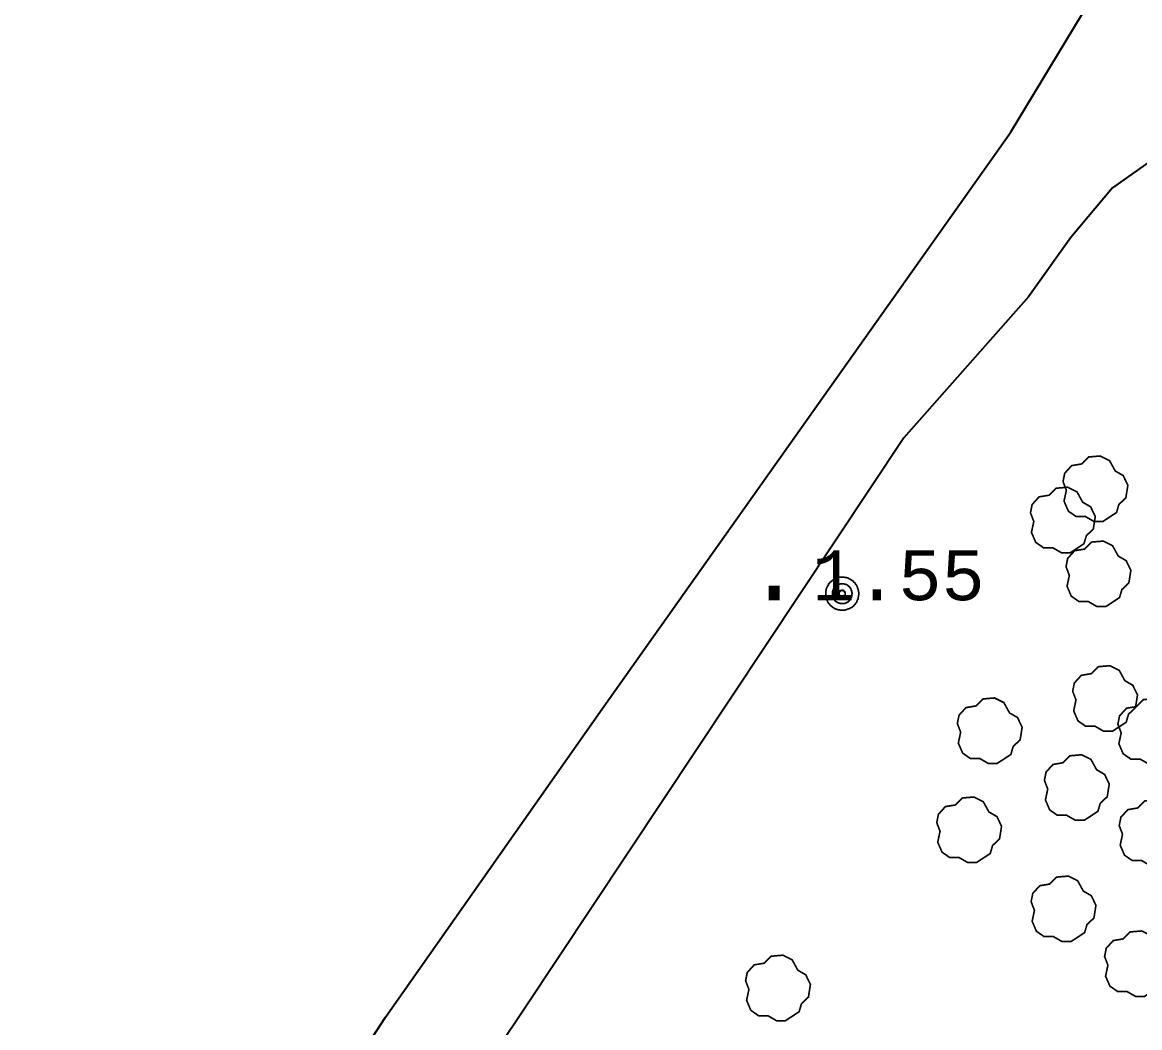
# Model space of a CAD drawing. Extents: x 743000 to 743800, y 4405200 to 4405700.
# Drawn here: x 743118.16 to 743151.77, y 4405304.37 to 4405334.62 of the extents above; entities that cross this region are included whole.
import ezdxf

# ---------------------------------------------------------------- set-up
doc = ezdxf.new("R2010")
doc.units = 0
doc.header["$MEASUREMENT"] = 0
for name, color, linetype in [('2', 7, 'CONTINUOUS'), ('24', 7, 'CONTINUOUS'), ('42', 7, 'CONTINUOUS'), ('6', 7, 'CONTINUOUS'), ('7', 7, 'CONTINUOUS')]:
    doc.layers.add(name, color=color, linetype=linetype)
doc.styles.add('MONOTXT', font='monotxt', dxfattribs={"height": 0.2})

msp = doc.modelspace()

# ---------------------------------------------------------------- linework, layer by layer
at = {"layer": '2', "color": 7, "linetype": 'Continuous'}
msp.add_3dface([(743800, 4405200), (743800, 4405700), (743000, 4405700), (743000, 4405200)], dxfattribs=at)
at = {"layer": '42', "color": 3, "linetype": 'Continuous', "const_width": 0.05}
for points, elevation in [([(743151.08, 4405319.87), (743150.67, 4405319.6), (743150.4, 4405319.6), (743150.14, 4405319.75), (743149.86, 4405319.75), (743149.63, 4405319.91), (743149.5, 4405320.21), (743149.57, 4405320.54), (743149.47, 4405320.8), (743149.52, 4405321.05), (743149.73, 4405321.28), (743150.03, 4405321.33), (743150.24, 4405321.54), (743150.59, 4405321.57), (743150.87, 4405321.43), (743151.04, 4405321.12), (743151.28, 4405320.98), (743151.42, 4405320.69), (743151.36, 4405320.31), (743151.15, 4405320.11), (743151.08, 4405319.87)], 2.27), ([(743150.1, 4405318.93), (743149.69, 4405318.66), (743149.42, 4405318.66), (743149.16, 4405318.81), (743148.88, 4405318.81), (743148.65, 4405318.97), (743148.52, 4405319.27), (743148.59, 4405319.6), (743148.49, 4405319.86), (743148.54, 4405320.11), (743148.75, 4405320.34), (743149.05, 4405320.39), (743149.26, 4405320.6), (743149.61, 4405320.63), (743149.89, 4405320.49), (743150.06, 4405320.18), (743150.3, 4405320.04), (743150.44, 4405319.75), (743150.38, 4405319.37), (743150.17, 4405319.17), (743150.1, 4405318.93)], 2.26), ([(743151.17, 4405317.31), (743150.76, 4405317.04), (743150.49, 4405317.04), (743150.23, 4405317.19), (743149.95, 4405317.19), (743149.72, 4405317.35), (743149.59, 4405317.65), (743149.66, 4405317.98), (743149.56, 4405318.24), (743149.61, 4405318.49), (743149.82, 4405318.72), (743150.12, 4405318.77), (743150.33, 4405318.98), (743150.68, 4405319.01), (743150.96, 4405318.87), (743151.13, 4405318.56), (743151.37, 4405318.42), (743151.51, 4405318.13), (743151.45, 4405317.75), (743151.24, 4405317.55), (743151.17, 4405317.31)], 2.26), ([(743151.37, 4405313.56), (743150.96, 4405313.29), (743150.69, 4405313.29), (743150.43, 4405313.44), (743150.15, 4405313.44), (743149.92, 4405313.6), (743149.79, 4405313.9), (743149.86, 4405314.23), (743149.76, 4405314.49), (743149.81, 4405314.74), (743150.02, 4405314.97), (743150.32, 4405315.02), (743150.53, 4405315.23), (743150.88, 4405315.26), (743151.16, 4405315.12), (743151.33, 4405314.81), (743151.57, 4405314.67), (743151.71, 4405314.38), (743151.65, 4405314), (743151.44, 4405313.8), (743151.37, 4405313.56)], 2.26), ([(743147.9, 4405312.59), (743147.49, 4405312.32), (743147.22, 4405312.32), (743146.96, 4405312.47), (743146.68, 4405312.47), (743146.45, 4405312.63), (743146.32, 4405312.93), (743146.39, 4405313.26), (743146.29, 4405313.52), (743146.34, 4405313.77), (743146.55, 4405314), (743146.85, 4405314.05), (743147.06, 4405314.26), (743147.41, 4405314.29), (743147.69, 4405314.15), (743147.86, 4405313.84), (743148.1, 4405313.7), (743148.24, 4405313.41), (743148.18, 4405313.03), (743147.97, 4405312.83), (743147.9, 4405312.59)], 2.26), ([(743152.73, 4405312.57), (743152.32, 4405312.3), (743152.05, 4405312.3), (743151.79, 4405312.45), (743151.51, 4405312.45), (743151.28, 4405312.61), (743151.15, 4405312.91), (743151.22, 4405313.24), (743151.12, 4405313.5), (743151.17, 4405313.75), (743151.38, 4405313.98), (743151.68, 4405314.03), (743151.89, 4405314.24), (743152.24, 4405314.27), (743152.52, 4405314.13), (743152.69, 4405313.82), (743152.93, 4405313.68), (743153.07, 4405313.39), (743153.01, 4405313.01), (743152.8, 4405312.81), (743152.73, 4405312.57)], 2.26), ([(743150.52, 4405310.88), (743150.11, 4405310.61), (743149.84, 4405310.61), (743149.58, 4405310.76), (743149.3, 4405310.76), (743149.07, 4405310.92), (743148.94, 4405311.22), (743149.01, 4405311.55), (743148.91, 4405311.81), (743148.96, 4405312.06), (743149.17, 4405312.29), (743149.47, 4405312.34), (743149.68, 4405312.55), (743150.03, 4405312.58), (743150.31, 4405312.44), (743150.48, 4405312.13), (743150.72, 4405311.99), (743150.86, 4405311.7), (743150.8, 4405311.32), (743150.59, 4405311.12), (743150.52, 4405310.88)], 2.26), ([(743147.28, 4405309.61), (743146.87, 4405309.34), (743146.6, 4405309.34), (743146.34, 4405309.49), (743146.06, 4405309.49), (743145.83, 4405309.65), (743145.7, 4405309.95), (743145.77, 4405310.28), (743145.67, 4405310.54), (743145.72, 4405310.79), (743145.93, 4405311.02), (743146.23, 4405311.07), (743146.44, 4405311.28), (743146.79, 4405311.31), (743147.07, 4405311.17), (743147.24, 4405310.86), (743147.48, 4405310.72), (743147.62, 4405310.43), (743147.56, 4405310.05), (743147.35, 4405309.85), (743147.28, 4405309.61)], 2.26), ([(743152.77, 4405309.52), (743152.36, 4405309.25), (743152.09, 4405309.25), (743151.83, 4405309.4), (743151.55, 4405309.4), (743151.32, 4405309.56), (743151.19, 4405309.86), (743151.26, 4405310.19), (743151.16, 4405310.45), (743151.21, 4405310.7), (743151.42, 4405310.93), (743151.72, 4405310.98), (743151.93, 4405311.19), (743152.28, 4405311.22), (743152.56, 4405311.08), (743152.73, 4405310.77), (743152.97, 4405310.63), (743153.11, 4405310.34), (743153.05, 4405309.96), (743152.84, 4405309.76), (743152.77, 4405309.52)], 2.26), ([(743150.12, 4405307.23), (743149.71, 4405306.96), (743149.44, 4405306.96), (743149.18, 4405307.11), (743148.9, 4405307.11), (743148.67, 4405307.27), (743148.54, 4405307.57), (743148.61, 4405307.9), (743148.51, 4405308.16), (743148.56, 4405308.41), (743148.77, 4405308.64), (743149.07, 4405308.69), (743149.28, 4405308.9), (743149.63, 4405308.93), (743149.91, 4405308.79), (743150.08, 4405308.48), (743150.32, 4405308.34), (743150.46, 4405308.05), (743150.4, 4405307.67), (743150.19, 4405307.47), (743150.12, 4405307.23)], 2.26), ([(743152.33, 4405305.58), (743151.92, 4405305.31), (743151.65, 4405305.31), (743151.39, 4405305.46), (743151.11, 4405305.46), (743150.88, 4405305.62), (743150.75, 4405305.92), (743150.82, 4405306.25), (743150.72, 4405306.51), (743150.77, 4405306.76), (743150.98, 4405306.99), (743151.28, 4405307.04), (743151.49, 4405307.25), (743151.84, 4405307.28), (743152.12, 4405307.14), (743152.29, 4405306.83), (743152.53, 4405306.69), (743152.67, 4405306.4), (743152.61, 4405306.02), (743152.4, 4405305.82), (743152.33, 4405305.58)], 2.26), ([(743141.53, 4405304.85), (743141.12, 4405304.58), (743140.85, 4405304.58), (743140.59, 4405304.73), (743140.31, 4405304.73), (743140.08, 4405304.89), (743139.95, 4405305.19), (743140.02, 4405305.52), (743139.92, 4405305.78), (743139.97, 4405306.03), (743140.18, 4405306.26), (743140.48, 4405306.31), (743140.69, 4405306.52), (743141.04, 4405306.55), (743141.32, 4405306.41), (743141.49, 4405306.1), (743141.73, 4405305.96), (743141.87, 4405305.67), (743141.81, 4405305.29), (743141.6, 4405305.09), (743141.53, 4405304.85)], 2.26)]:
    msp.add_lwpolyline(points, dxfattribs=dict(at, elevation=elevation))
at = {"layer": '6', "color": 7, "linetype": 'Continuous'}
for points in [[(743060.62, 4405200, 1.66), (743071.24, 4405215.97, 1.67), (743082.66, 4405233.79, 1.67), (743094.62, 4405251.49, 1.68), (743106.04, 4405269.31, 1.69), (743117.6, 4405287.02, 1.65), (743129.09, 4405304.69, 1.64), (743135.6, 4405313.96, 1.64), (743147.89, 4405331.3, 1.65), (743158.63, 4405349.06, 1.65), (743170.78, 4405366.18, 1.66), (743181.72, 4405383.11, 1.74), (743192.55, 4405399.96, 1.85), (743204.39, 4405417.68, 1.99), (743215.68, 4405434.3, 2), (743227.21, 4405451.92, 2.1), (743238.76, 4405469.79, 2.15), (743250.35, 4405486.91, 1.94), (743251.19, 4405488.03, 1.91), (743251.74, 4405489.01, 1.91)], [(743182.32, 4405318.33, 1.92), (743165.29, 4405329.39, 2.07), (743161.09, 4405331.8, 2.07), (743159.23, 4405332.43, 2.07), (743157.38, 4405332.63, 2.07), (743155.59, 4405332.26, 2.07), (743153.92, 4405331.53, 2.02), (743152.36, 4405330.63, 2.01), (743150.96, 4405329.64, 1.98), (743149.7, 4405328.14, 1.87), (743148.43, 4405326.36, 1.81), (743144.68, 4405322.12, 1.81), (743133.26, 4405304.93, 1.8), (743130.17, 4405300.31, 1.8), (743120.38, 4405285.51, 1.92), (743119.77, 4405283.8, 1.92), (743119.76, 4405281.99, 1.92), (743120.36, 4405280.25, 1.92), (743121.44, 4405278.72, 1.91), (743122.95, 4405277.46, 1.91)]]:
    msp.add_polyline3d(points, dxfattribs=at)
at = {"layer": '7', "color": 7, "linetype": 'Continuous', "const_width": 0.05, "elevation": 1.99}
for points in [[(743143.07, 4405317.86), (743143.04, 4405317.87), (743143.02, 4405317.89), (743142.99, 4405317.9), (743142.96, 4405317.91), (743142.92, 4405317.91), (743142.89, 4405317.92), (743142.86, 4405317.92), (743142.83, 4405317.92), (743142.8, 4405317.92), (743142.77, 4405317.92), (743142.74, 4405317.92), (743142.71, 4405317.91), (743142.68, 4405317.9), (743142.64, 4405317.89), (743142.62, 4405317.88), (743142.59, 4405317.86), (743142.56, 4405317.85), (743142.54, 4405317.83), (743142.51, 4405317.81), (743142.49, 4405317.79), (743142.46, 4405317.77), (743142.44, 4405317.74), (743142.42, 4405317.72), (743142.41, 4405317.69), (743142.39, 4405317.66), (743142.38, 4405317.64), (743142.36, 4405317.61), (743142.35, 4405317.58), (743142.34, 4405317.55), (743142.34, 4405317.52), (743142.33, 4405317.49), (743142.33, 4405317.45), (743142.33, 4405317.42), (743142.33, 4405317.39), (743142.33, 4405317.36), (743142.34, 4405317.33), (743142.35, 4405317.3), (743142.35, 4405317.27), (743142.37, 4405317.24), (743142.38, 4405317.21), (743142.39, 4405317.18), (743142.41, 4405317.15), (743142.43, 4405317.13), (743142.45, 4405317.1), (743142.47, 4405317.08), (743142.49, 4405317.06), (743142.52, 4405317.04), (743142.54, 4405317.02), (743142.57, 4405317), (743142.6, 4405316.98), (743142.62, 4405316.97), (743142.65, 4405316.96), (743142.68, 4405316.95), (743142.71, 4405316.94), (743142.74, 4405316.94), (743142.78, 4405316.93), (743142.81, 4405316.93), (743142.84, 4405316.93), (743142.87, 4405316.93), (743142.9, 4405316.93), (743142.93, 4405316.94), (743142.96, 4405316.95), (743142.99, 4405316.96), (743143.02, 4405316.97), (743143.05, 4405316.98), (743143.08, 4405317), (743143.11, 4405317.01), (743143.13, 4405317.03), (743143.16, 4405317.05), (743143.18, 4405317.07), (743143.2, 4405317.1), (743143.22, 4405317.12), (743143.24, 4405317.15), (743143.26, 4405317.17), (743143.27, 4405317.2), (743143.28, 4405317.23), (743143.3, 4405317.26), (743143.31, 4405317.29), (743143.31, 4405317.32), (743143.32, 4405317.35), (743143.32, 4405317.38), (743143.33, 4405317.41), (743143.33, 4405317.45), (743143.32, 4405317.48), (743143.32, 4405317.51), (743143.31, 4405317.54), (743143.3, 4405317.57), (743143.29, 4405317.6), (743143.28, 4405317.63), (743143.27, 4405317.66), (743143.25, 4405317.69), (743143.23, 4405317.71), (743143.22, 4405317.74), (743143.2, 4405317.76), (743143.17, 4405317.78), (743143.15, 4405317.81), (743143.13, 4405317.82), (743143.1, 4405317.84), (743143.07, 4405317.86)], [(743142.97, 4405317.69), (743142.96, 4405317.7), (743142.94, 4405317.7), (743142.92, 4405317.71), (743142.9, 4405317.71), (743142.88, 4405317.72), (743142.87, 4405317.72), (743142.85, 4405317.72), (743142.83, 4405317.72), (743142.81, 4405317.72), (743142.79, 4405317.72), (743142.77, 4405317.72), (743142.75, 4405317.71), (743142.73, 4405317.71), (743142.72, 4405317.7), (743142.7, 4405317.7), (743142.68, 4405317.69), (743142.67, 4405317.68), (743142.65, 4405317.67), (743142.64, 4405317.65), (743142.62, 4405317.64), (743142.61, 4405317.63), (743142.6, 4405317.61), (743142.59, 4405317.6), (743142.57, 4405317.58), (743142.56, 4405317.57), (743142.56, 4405317.55), (743142.55, 4405317.53), (743142.54, 4405317.52), (743142.54, 4405317.5), (743142.53, 4405317.48), (743142.53, 4405317.46), (743142.53, 4405317.44), (743142.53, 4405317.42), (743142.53, 4405317.4), (743142.53, 4405317.38), (743142.54, 4405317.37), (743142.54, 4405317.35), (743142.55, 4405317.33), (743142.55, 4405317.31), (743142.56, 4405317.29), (743142.57, 4405317.28), (743142.58, 4405317.26), (743142.59, 4405317.25), (743142.6, 4405317.23), (743142.61, 4405317.22), (743142.63, 4405317.2), (743142.64, 4405317.19), (743142.66, 4405317.18), (743142.67, 4405317.17), (743142.69, 4405317.16), (743142.71, 4405317.15), (743142.72, 4405317.15), (743142.74, 4405317.14), (743142.76, 4405317.14), (743142.78, 4405317.13), (743142.8, 4405317.13), (743142.82, 4405317.13), (743142.84, 4405317.13), (743142.85, 4405317.13), (743142.87, 4405317.13), (743142.89, 4405317.13), (743142.91, 4405317.14), (743142.93, 4405317.15), (743142.95, 4405317.15), (743142.96, 4405317.16), (743142.98, 4405317.17), (743143, 4405317.18), (743143.01, 4405317.19), (743143.02, 4405317.2), (743143.04, 4405317.22), (743143.05, 4405317.23), (743143.06, 4405317.25), (743143.08, 4405317.26), (743143.09, 4405317.28), (743143.09, 4405317.29), (743143.1, 4405317.31), (743143.11, 4405317.33), (743143.11, 4405317.35), (743143.12, 4405317.36), (743143.12, 4405317.38), (743143.12, 4405317.4), (743143.12, 4405317.42), (743143.13, 4405317.44), (743143.12, 4405317.46), (743143.12, 4405317.48), (743143.12, 4405317.5), (743143.11, 4405317.51), (743143.1, 4405317.53), (743143.1, 4405317.55), (743143.09, 4405317.57), (743143.08, 4405317.58), (743143.07, 4405317.6), (743143.06, 4405317.61), (743143.05, 4405317.63), (743143.03, 4405317.64), (743143.02, 4405317.65), (743143, 4405317.67), (743142.99, 4405317.68), (743142.97, 4405317.69)], [(743142.87, 4405317.51), (743142.87, 4405317.52), (743142.86, 4405317.52), (743142.86, 4405317.52), (743142.85, 4405317.52), (743142.84, 4405317.52), (743142.84, 4405317.53), (743142.83, 4405317.53), (743142.82, 4405317.53), (743142.82, 4405317.53), (743142.81, 4405317.53), (743142.81, 4405317.53), (743142.8, 4405317.52), (743142.8, 4405317.52), (743142.79, 4405317.52), (743142.78, 4405317.52), (743142.78, 4405317.52), (743142.77, 4405317.51), (743142.77, 4405317.51), (743142.76, 4405317.51), (743142.76, 4405317.5), (743142.75, 4405317.5), (743142.75, 4405317.49), (743142.74, 4405317.49), (743142.74, 4405317.48), (743142.74, 4405317.48), (743142.73, 4405317.47), (743142.73, 4405317.47), (743142.73, 4405317.46), (743142.73, 4405317.46), (743142.73, 4405317.45), (743142.72, 4405317.44), (743142.72, 4405317.44), (743142.72, 4405317.43), (743142.72, 4405317.42), (743142.72, 4405317.42), (743142.72, 4405317.41), (743142.73, 4405317.41), (743142.73, 4405317.4), (743142.73, 4405317.39), (743142.73, 4405317.39), (743142.73, 4405317.38), (743142.74, 4405317.38), (743142.74, 4405317.37), (743142.74, 4405317.37), (743142.75, 4405317.36), (743142.75, 4405317.36), (743142.76, 4405317.35), (743142.76, 4405317.35), (743142.77, 4405317.35), (743142.77, 4405317.34), (743142.78, 4405317.34), (743142.78, 4405317.34), (743142.79, 4405317.34), (743142.8, 4405317.33), (743142.8, 4405317.33), (743142.81, 4405317.33), (743142.82, 4405317.33), (743142.82, 4405317.33), (743142.83, 4405317.33), (743142.83, 4405317.33), (743142.84, 4405317.33), (743142.85, 4405317.33), (743142.85, 4405317.34), (743142.86, 4405317.34), (743142.86, 4405317.34), (743142.87, 4405317.34), (743142.87, 4405317.35), (743142.88, 4405317.35), (743142.88, 4405317.35), (743142.89, 4405317.36), (743142.89, 4405317.36), (743142.9, 4405317.37), (743142.9, 4405317.37), (743142.9, 4405317.38), (743142.91, 4405317.38), (743142.91, 4405317.39), (743142.91, 4405317.39), (743142.92, 4405317.4), (743142.92, 4405317.41), (743142.92, 4405317.41), (743142.92, 4405317.42), (743142.92, 4405317.42), (743142.92, 4405317.43), (743142.92, 4405317.44), (743142.92, 4405317.44), (743142.92, 4405317.45), (743142.92, 4405317.45), (743142.91, 4405317.46), (743142.91, 4405317.47), (743142.91, 4405317.47), (743142.91, 4405317.48), (743142.9, 4405317.48), (743142.9, 4405317.49), (743142.9, 4405317.49), (743142.89, 4405317.5), (743142.89, 4405317.5), (743142.88, 4405317.51), (743142.88, 4405317.51), (743142.87, 4405317.51)]]:
    msp.add_lwpolyline(points, dxfattribs=at)

# ---------------------------------------------------------------- texts
at = {"layer": '24', "color": 7, "linetype": 'Continuous', "style": 'MONOTXT'}
for s, height, p in [('1.55                        ', 1.5, (743141.92, 4405317.23, 1.55)), ('.                           ', 1.99, (743139.92, 4405317.23, 1.55))]:
    msp.add_text(s, height=height, dxfattribs=at).set_placement(p)

doc.saveas('drawing.dxf')
